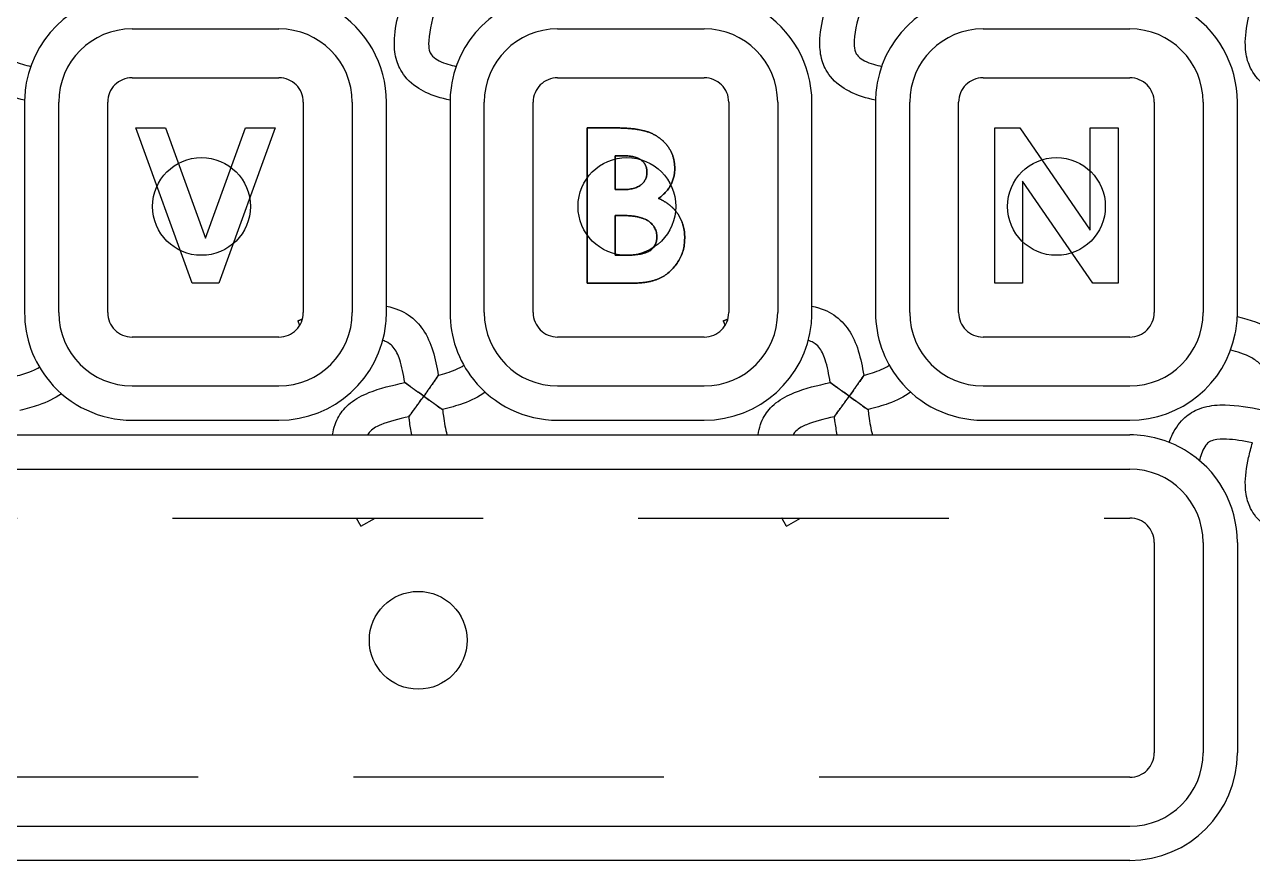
# Model space of a CAD drawing. Header units: millimetres. Extents: x -16.1 to 69.6, y -64.8 to -18.6.
# Drawn here: x 18.69 to 43.8, y -64.77 to -47.69 of the extents above; entities that cross this region are included whole.
import ezdxf

# ---------------------------------------------------------------- set-up
doc = ezdxf.new("R2010")
doc.units = ezdxf.units.MM
doc.linetypes.add('HIDDEN', pattern=[9.525, 6.35, -3.175])
doc.layers.get('0').update_dxf_attribs({"color": 137, "lineweight": 70, "true_color": 0x408080})
doc.layers.add('Hidden', color=254, linetype='HIDDEN', lineweight=70, true_color=0xd9d9d9)

msp = doc.modelspace()

# ---------------------------------------------------------------- linework, layer by layer
at = {"color": 254, "lineweight": -3, "true_color": 0xd9d9d9}
for p, q in [((20.889, -47.774), (23.889, -47.774)), ((29.589, -47.774), (32.589, -47.774)), ((38.289, -47.774), (41.289, -47.774)), ((18.689, -49.274), (18.689, -53.574)), ((19.389, -53.574), (19.389, -49.274)), ((25.389, -49.274), (25.389, -53.574)), ((26.089, -53.574), (26.089, -49.274)), ((27.389, -49.274), (27.389, -53.574)), ((28.089, -53.574), (28.089, -49.274)), ((34.089, -49.274), (34.089, -53.574)), ((34.789, -53.574), (34.789, -49.274)), ((36.089, -49.274), (36.089, -53.574)), ((36.789, -53.574), (36.789, -49.274)), ((42.789, -49.274), (42.789, -53.574)), ((43.489, -53.574), (43.489, -49.274)), ((20.965, -49.799), (21.573, -49.799)), ((22.114, -52.974), (20.965, -49.799)), ((20.965, -49.799), (21.573, -49.799)), ((22.114, -52.974), (20.965, -49.799)), ((21.573, -49.799), (22.389, -52.054)), ((21.573, -49.799), (22.389, -52.054)), ((22.389, -52.054), (23.207, -49.799)), ((22.389, -52.054), (23.207, -49.799)), ((23.814, -49.799), (22.663, -52.974)), ((23.814, -49.799), (22.663, -52.974)), ((23.207, -49.799), (23.814, -49.799)), ((23.207, -49.799), (23.814, -49.799)), ((30.194, -49.799), (30.194, -52.974)), ((30.703, -49.799), (30.194, -49.799)), ((30.194, -49.799), (30.703, -49.799)), ((30.194, -52.974), (30.194, -49.799)), ((38.527, -49.799), (39.041, -49.799)), ((38.527, -52.974), (38.527, -49.799)), ((38.527, -49.799), (39.041, -49.799)), ((38.527, -52.974), (38.527, -49.799)), ((39.041, -49.799), (40.481, -51.888)), ((39.041, -49.799), (40.481, -51.888)), ((40.481, -49.799), (41.051, -49.799)), ((40.481, -51.888), (40.481, -49.799)), ((40.481, -51.888), (40.481, -49.799)), ((40.481, -49.799), (41.051, -49.799)), ((41.051, -49.799), (41.051, -52.974)), ((41.051, -49.799), (41.051, -52.974)), ((30.764, -51.061), (30.764, -50.369)), ((30.764, -50.369), (30.942, -50.369)), ((30.764, -50.369), (30.764, -51.061)), ((30.942, -50.369), (30.764, -50.369)), ((39.097, -50.891), (39.097, -52.974)), ((40.534, -52.974), (39.097, -50.891)), ((39.097, -50.891), (39.097, -52.974)), ((40.534, -52.974), (39.097, -50.891)), ((30.915, -51.061), (30.764, -51.061)), ((30.764, -51.061), (30.915, -51.061)), ((30.764, -52.404), (30.764, -51.59)), ((30.764, -51.59), (30.9, -51.59)), ((30.764, -51.59), (30.764, -52.404)), ((30.9, -51.59), (30.764, -51.59)), ((30.928, -52.404), (30.764, -52.404)), ((30.764, -52.404), (30.928, -52.404)), ((22.663, -52.974), (22.114, -52.974)), ((22.663, -52.974), (22.114, -52.974)), ((30.194, -52.974), (31.087, -52.974)), ((31.087, -52.974), (30.194, -52.974)), ((39.097, -52.974), (38.527, -52.974)), ((39.097, -52.974), (38.527, -52.974)), ((41.051, -52.974), (40.534, -52.974)), ((41.051, -52.974), (40.534, -52.974)), ((20.889, -55.074), (23.889, -55.074)), ((29.589, -55.074), (32.589, -55.074)), ((38.289, -55.074), (41.289, -55.074)), ((20.889, -55.774), (23.889, -55.774)), ((29.589, -55.774), (32.589, -55.774)), ((38.289, -55.774), (41.289, -55.774)), ((18.319, -56.074), (25.342, -56.074)), ((25.342, -56.074), (26.965, -56.074)), ((26.965, -56.074), (34.042, -56.074)), ((34.042, -56.074), (35.665, -56.074)), ((35.665, -56.074), (41.289, -56.074)), ((12.189, -56.774), (41.289, -56.774)), ((42.789, -58.274), (42.789, -62.574)), ((43.489, -58.274), (43.489, -62.574)), ((12.189, -64.074), (41.289, -64.074)), ((41.289, -64.774), (12.189, -64.774))]:
    msp.add_line(p, q, dxfattribs=at)
for centre, radius, start, end in [((20.889, -49.274), 2.2, 90, 169.6962), ((29.589, -49.274), 2.2, 90, 169.6962), ((38.289, -49.274), 2.2, 90, 169.6962), ((23.889, -49.274), 2.2, 360, 59.3326), ((32.589, -49.274), 2.2, 360, 59.3326), ((41.289, -49.274), 2.2, 360, 59.3326), ((20.889, -49.274), 1.5, 90, 180), ((23.889, -49.274), 1.5, 360, 90), ((29.589, -49.274), 1.5, 90, 180), ((32.589, -49.274), 1.5, 360, 90), ((38.289, -49.274), 1.5, 90, 180), ((41.289, -49.274), 1.5, 360, 90), ((20.889, -49.274), 2.2, 169.6962, 180), ((29.589, -49.274), 2.2, 169.6962, 180), ((38.289, -49.274), 2.2, 169.6962, 180), ((20.889, -53.574), 2.2, 180, 219.6937), ((20.889, -53.574), 1.5, 180, 270), ((23.889, -53.574), 1.5, 270, 360), ((23.889, -53.574), 2.2, 354.1504, 360), ((29.589, -53.574), 2.2, 180, 218.4628), ((29.589, -53.574), 1.5, 180, 270), ((32.589, -53.574), 1.5, 270, 360), ((32.589, -53.574), 2.2, 354.1504, 360), ((38.289, -53.574), 2.2, 180, 218.4628), ((38.289, -53.574), 1.5, 180, 270), ((41.289, -53.574), 1.5, 270, 360), ((41.289, -53.574), 2.2, 348.6735, 360), ((23.889, -53.574), 2.2, 270, 354.1504), ((32.589, -53.574), 2.2, 270, 354.1504), ((41.289, -53.574), 2.2, 270, 348.6735), ((20.889, -53.574), 2.2, 219.6937, 270), ((29.589, -53.574), 2.2, 218.4628, 270), ((38.289, -53.574), 2.2, 218.4628, 270), ((41.289, -58.274), 2.2, 59.3326, 90), ((41.289, -58.274), 2.2, 360, 59.3326), ((41.289, -58.274), 1.5, 360, 90), ((41.289, -62.574), 2.2, 270, 360), ((41.289, -62.574), 1.5, 270, 360)]:
    msp.add_arc(centre, radius, start, end, dxfattribs=at)
for points, knots in [([(18.69, -49.231), (18.502, -49.192), (18.337, -49.14), (18.072, -49.014), (17.928, -48.927), (17.7, -48.675), (17.645, -48.557), (17.571, -48.35), (17.555, -48.227), (17.547, -47.93), (17.574, -47.738), (17.642, -47.439), (17.669, -47.337), (17.697, -47.235)], [0.000002739, 0.000002739, 0.000002739, 0.000002739, 0.000579261, 0.000579261, 0.00107504, 0.00107504, 0.001516362, 0.001516362, 0.002133538, 0.002133538, 0.003101776, 0.003101776, 0.003591376, 0.003591376, 0.003591376, 0.003591376]), ([(18.387, -47.369), (18.311, -47.634), (18.248, -47.892), (18.252, -48.134), (18.257, -48.197), (18.287, -48.271), (18.302, -48.299), (18.371, -48.371), (18.422, -48.403), (18.58, -48.485), (18.715, -48.521), (18.815, -48.542)], [0.000314466, 0.000314466, 0.000314466, 0.000314466, 0.001136934, 0.001136934, 0.001344298, 0.001344298, 0.001436388, 0.001436388, 0.001557454, 0.001557454, 0.001859731, 0.001859731, 0.001859731, 0.001859731]), ([(27.39, -49.231), (27.202, -49.192), (27.037, -49.14), (26.772, -49.014), (26.628, -48.927), (26.4, -48.675), (26.345, -48.557), (26.271, -48.35), (26.255, -48.227), (26.247, -47.93), (26.274, -47.738), (26.342, -47.439), (26.369, -47.337), (26.397, -47.235)], [0.000002738, 0.000002738, 0.000002738, 0.000002738, 0.000579261, 0.000579261, 0.00107504, 0.00107504, 0.001516362, 0.001516362, 0.002133538, 0.002133538, 0.003101776, 0.003101776, 0.003591376, 0.003591376, 0.003591376, 0.003591376]), ([(27.087, -47.369), (27.011, -47.634), (26.948, -47.892), (26.952, -48.134), (26.957, -48.197), (26.987, -48.271), (27.002, -48.299), (27.071, -48.371), (27.122, -48.403), (27.28, -48.485), (27.415, -48.521), (27.515, -48.542)], [0.000314466, 0.000314466, 0.000314466, 0.000314466, 0.001136934, 0.001136934, 0.001344298, 0.001344298, 0.001436388, 0.001436388, 0.001557454, 0.001557454, 0.001859731, 0.001859731, 0.001859731, 0.001859731]), ([(36.09, -49.231), (35.902, -49.192), (35.737, -49.14), (35.472, -49.014), (35.328, -48.927), (35.1, -48.675), (35.045, -48.557), (34.971, -48.35), (34.955, -48.227), (34.947, -47.93), (34.974, -47.738), (35.042, -47.439), (35.069, -47.337), (35.097, -47.235)], [0.000002738, 0.000002738, 0.000002738, 0.000002738, 0.000579261, 0.000579261, 0.00107504, 0.00107504, 0.001516362, 0.001516362, 0.002133538, 0.002133538, 0.003101776, 0.003101776, 0.003591376, 0.003591376, 0.003591376, 0.003591376]), ([(35.787, -47.369), (35.711, -47.634), (35.648, -47.892), (35.652, -48.134), (35.657, -48.197), (35.687, -48.271), (35.702, -48.299), (35.771, -48.371), (35.822, -48.403), (35.98, -48.485), (36.115, -48.521), (36.215, -48.542)], [0.000314466, 0.000314466, 0.000314466, 0.000314466, 0.001136934, 0.001136934, 0.001344298, 0.001344298, 0.001436388, 0.001436388, 0.001557454, 0.001557454, 0.001859733, 0.001859733, 0.001859733, 0.001859733]), ([(44.79, -49.231), (44.602, -49.192), (44.437, -49.14), (44.172, -49.014), (44.028, -48.927), (43.8, -48.675), (43.745, -48.557), (43.671, -48.35), (43.655, -48.227), (43.647, -47.93), (43.674, -47.738), (43.742, -47.439), (43.769, -47.337), (43.797, -47.235)], [0.00000274, 0.00000274, 0.00000274, 0.00000274, 0.000579261, 0.000579261, 0.00107504, 0.00107504, 0.001516362, 0.001516362, 0.002133538, 0.002133538, 0.003101776, 0.003101776, 0.003591375, 0.003591375, 0.003591375, 0.003591375]), ([(31.35, -49.856), (31.332, -49.851), (31.293, -49.841), (31.231, -49.83), (31.161, -49.821), (31.084, -49.812), (30.999, -49.807), (30.907, -49.802), (30.807, -49.799), (30.738, -49.799), (30.703, -49.799)], [-1, -1, -1, -1, -0.913585, -0.816322, -0.707952, -0.589158, -0.45806, -0.317329, -0.163996, 0, 0, 0, 0]), ([(30.703, -49.799), (30.738, -49.799), (30.807, -49.799), (30.907, -49.802), (30.999, -49.807), (31.084, -49.812), (31.161, -49.821), (31.231, -49.83), (31.293, -49.841), (31.332, -49.851), (31.35, -49.856)], [0, 0, 0, 0, 0.163996, 0.317329, 0.45806, 0.589158, 0.707952, 0.816322, 0.913585, 1, 1, 1, 1]), ([(31.985, -50.627), (31.984, -50.604), (31.984, -50.558), (31.975, -50.491), (31.962, -50.427), (31.943, -50.364), (31.919, -50.304), (31.889, -50.247), (31.854, -50.191), (31.814, -50.139), (31.769, -50.089), (31.72, -50.043), (31.668, -50.001), (31.612, -49.963), (31.552, -49.93), (31.488, -49.901), (31.421, -49.875), (31.374, -49.862), (31.35, -49.856)], [-1, -1, -1, -1, -0.9357765, -0.8734793, -0.8127376, -0.7525607, -0.692861, -0.6330772, -0.5724726, -0.5111175, -0.4494075, -0.3873361, -0.325357, -0.2629737, -0.1997211, -0.1349091, -0.0687498, 0, 0, 0, 0]), ([(31.35, -49.856), (31.374, -49.862), (31.421, -49.875), (31.488, -49.901), (31.552, -49.93), (31.612, -49.963), (31.668, -50.001), (31.72, -50.043), (31.769, -50.089), (31.814, -50.139), (31.854, -50.191), (31.889, -50.247), (31.919, -50.304), (31.943, -50.364), (31.962, -50.427), (31.975, -50.491), (31.984, -50.558), (31.984, -50.604), (31.985, -50.627)], [0, 0, 0, 0, 0.0687498, 0.1349091, 0.1997211, 0.2629737, 0.325357, 0.3873361, 0.4494075, 0.5111175, 0.5724726, 0.6330772, 0.692861, 0.7525607, 0.8127376, 0.8734793, 0.9357765, 1, 1, 1, 1]), ([(30.942, -50.369), (30.962, -50.369), (30.999, -50.369), (31.053, -50.374), (31.104, -50.381), (31.15, -50.39), (31.193, -50.403), (31.231, -50.419), (31.267, -50.437), (31.308, -50.465), (31.351, -50.505), (31.388, -50.564), (31.412, -50.631), (31.414, -50.679), (31.415, -50.703)], [-1, -1, -1, -1, -0.9114938, -0.8285633, -0.7510058, -0.6785404, -0.6105516, -0.5473482, -0.4868895, -0.4294461, -0.3207764, -0.2171892, -0.1123319, 0, 0, 0, 0]), ([(31.415, -50.703), (31.414, -50.679), (31.412, -50.631), (31.388, -50.564), (31.351, -50.505), (31.308, -50.465), (31.267, -50.437), (31.231, -50.419), (31.193, -50.403), (31.15, -50.39), (31.104, -50.381), (31.053, -50.374), (30.999, -50.369), (30.962, -50.369), (30.942, -50.369)], [0, 0, 0, 0, 0.1123319, 0.2171892, 0.3207764, 0.4294461, 0.4868895, 0.5473482, 0.6105516, 0.6785404, 0.7510058, 0.8285633, 0.9114938, 1, 1, 1, 1]), ([(31.415, -50.703), (31.414, -50.73), (31.411, -50.78), (31.387, -50.853), (31.347, -50.915), (31.302, -50.959), (31.259, -50.988), (31.222, -51.008), (31.18, -51.024), (31.135, -51.038), (31.086, -51.048), (31.033, -51.056), (30.975, -51.06), (30.936, -51.061), (30.915, -51.061)], [-1, -1, -1, -1, -0.8869176, -0.7810117, -0.676936, -0.5688662, -0.5122677, -0.4520914, -0.3880331, -0.3211612, -0.2481138, -0.1713771, -0.0887762, 0, 0, 0, 0]), ([(30.915, -51.061), (30.936, -51.061), (30.975, -51.06), (31.033, -51.056), (31.086, -51.048), (31.135, -51.038), (31.18, -51.024), (31.222, -51.008), (31.259, -50.988), (31.302, -50.959), (31.347, -50.915), (31.387, -50.853), (31.411, -50.78), (31.414, -50.73), (31.415, -50.703)], [0, 0, 0, 0, 0.0887762, 0.1713771, 0.2481138, 0.3211612, 0.3880331, 0.4520914, 0.5122677, 0.5688662, 0.676936, 0.7810117, 0.8869176, 1, 1, 1, 1]), ([(31.655, -51.239), (31.683, -51.217), (31.736, -51.175), (31.805, -51.106), (31.863, -51.035), (31.909, -50.96), (31.942, -50.882), (31.968, -50.801), (31.982, -50.715), (31.984, -50.657), (31.985, -50.627)], [-1, -1, -1, -1, -0.854465, -0.720202, -0.593898, -0.47555, -0.359427, -0.242641, -0.12327, 0, 0, 0, 0]), ([(31.985, -50.627), (31.984, -50.657), (31.982, -50.715), (31.968, -50.801), (31.942, -50.882), (31.909, -50.96), (31.863, -51.035), (31.805, -51.106), (31.736, -51.175), (31.683, -51.217), (31.655, -51.239)], [0, 0, 0, 0, 0.12327, 0.242641, 0.359427, 0.47555, 0.593898, 0.720202, 0.854465, 1, 1, 1, 1]), ([(32.188, -52.055), (32.188, -52.032), (32.188, -51.988), (32.181, -51.922), (32.171, -51.859), (32.157, -51.798), (32.139, -51.739), (32.117, -51.682), (32.09, -51.628), (32.06, -51.576), (32.026, -51.526), (31.987, -51.478), (31.943, -51.433), (31.895, -51.389), (31.842, -51.349), (31.784, -51.31), (31.722, -51.273), (31.678, -51.25), (31.655, -51.239)], [-1, -1, -1, -1, -0.934265, -0.870715, -0.809225, -0.748743, -0.689505, -0.630776, -0.572822, -0.515313, -0.457054, -0.397686, -0.336886, -0.274716, -0.209491, -0.142723, -0.072791, 0, 0, 0, 0]), ([(31.655, -51.239), (31.678, -51.25), (31.722, -51.273), (31.784, -51.31), (31.842, -51.349), (31.895, -51.389), (31.943, -51.433), (31.987, -51.478), (32.026, -51.526), (32.06, -51.576), (32.09, -51.628), (32.117, -51.682), (32.139, -51.739), (32.157, -51.798), (32.171, -51.859), (32.181, -51.922), (32.188, -51.988), (32.188, -52.032), (32.188, -52.055)], [0, 0, 0, 0, 0.072791, 0.142723, 0.209491, 0.274716, 0.336886, 0.397686, 0.457054, 0.515313, 0.572822, 0.630776, 0.689505, 0.748743, 0.809225, 0.870715, 0.934265, 1, 1, 1, 1]), ([(30.9, -51.59), (30.931, -51.59), (30.991, -51.591), (31.077, -51.597), (31.157, -51.605), (31.229, -51.619), (31.295, -51.635), (31.354, -51.655), (31.406, -51.679), (31.452, -51.707), (31.491, -51.739), (31.525, -51.773), (31.554, -51.809), (31.578, -51.848), (31.596, -51.891), (31.609, -51.935), (31.617, -51.983), (31.618, -52.016), (31.618, -52.033)], [-1, -1, -1, -1, -0.9024759, -0.811452, -0.727451, -0.6500371, -0.5790927, -0.5140416, -0.4542902, -0.3985072, -0.3462538, -0.2957231, -0.2472236, -0.1995776, -0.1516981, -0.1028915, -0.0528263, 0, 0, 0, 0]), ([(31.618, -52.033), (31.618, -52.016), (31.617, -51.983), (31.609, -51.935), (31.596, -51.891), (31.578, -51.848), (31.554, -51.809), (31.525, -51.773), (31.491, -51.739), (31.452, -51.707), (31.406, -51.679), (31.354, -51.655), (31.295, -51.635), (31.229, -51.619), (31.157, -51.605), (31.077, -51.597), (30.991, -51.591), (30.931, -51.59), (30.9, -51.59)], [0, 0, 0, 0, 0.0528263, 0.1028915, 0.1516981, 0.1995776, 0.2472236, 0.2957231, 0.3462538, 0.3985072, 0.4542902, 0.5140416, 0.5790927, 0.6500371, 0.727451, 0.811452, 0.9024759, 1, 1, 1, 1]), ([(31.618, -52.033), (31.618, -52.047), (31.618, -52.076), (31.61, -52.117), (31.6, -52.157), (31.583, -52.193), (31.564, -52.226), (31.54, -52.258), (31.51, -52.285), (31.476, -52.311), (31.436, -52.334), (31.387, -52.352), (31.331, -52.369), (31.266, -52.382), (31.193, -52.391), (31.112, -52.399), (31.023, -52.404), (30.96, -52.404), (30.928, -52.404)], [-1, -1, -1, -1, -0.950545, -0.903339, -0.857994, -0.81408, -0.770113, -0.726275, -0.681186, -0.634208, -0.583227, -0.524719, -0.459013, -0.385143, -0.302002, -0.210657, -0.109567, 0, 0, 0, 0]), ([(30.928, -52.404), (30.96, -52.404), (31.023, -52.404), (31.112, -52.399), (31.193, -52.391), (31.266, -52.382), (31.331, -52.369), (31.387, -52.352), (31.436, -52.334), (31.476, -52.311), (31.51, -52.285), (31.54, -52.258), (31.564, -52.226), (31.583, -52.193), (31.6, -52.157), (31.61, -52.117), (31.618, -52.076), (31.618, -52.047), (31.618, -52.033)], [0, 0, 0, 0, 0.109567, 0.210657, 0.302002, 0.385143, 0.459013, 0.524719, 0.583227, 0.634208, 0.681186, 0.726275, 0.770113, 0.81408, 0.857994, 0.903339, 0.950545, 1, 1, 1, 1]), ([(31.087, -52.974), (31.118, -52.974), (31.179, -52.973), (31.268, -52.968), (31.351, -52.96), (31.429, -52.947), (31.503, -52.933), (31.571, -52.914), (31.634, -52.893), (31.71, -52.858), (31.798, -52.807), (31.893, -52.732), (31.978, -52.643), (32.052, -52.541), (32.112, -52.429), (32.157, -52.31), (32.183, -52.184), (32.187, -52.098), (32.188, -52.055)], [-1, -1, -1, -1, -0.941898, -0.88725, -0.835579, -0.786729, -0.740697, -0.69708, -0.656365, -0.617708, -0.542781, -0.468731, -0.393222, -0.315105, -0.236258, -0.158391, -0.080259, 0, 0, 0, 0]), ([(32.188, -52.055), (32.187, -52.098), (32.183, -52.184), (32.157, -52.31), (32.112, -52.429), (32.052, -52.541), (31.978, -52.643), (31.893, -52.732), (31.798, -52.807), (31.71, -52.858), (31.634, -52.893), (31.571, -52.914), (31.503, -52.933), (31.429, -52.947), (31.351, -52.96), (31.268, -52.968), (31.179, -52.973), (31.118, -52.974), (31.087, -52.974)], [0, 0, 0, 0, 0.080259, 0.158391, 0.236258, 0.315105, 0.393222, 0.468731, 0.542781, 0.617708, 0.656365, 0.69708, 0.740697, 0.786729, 0.835579, 0.88725, 0.941898, 1, 1, 1, 1]), ([(26.089, -53.441), (26.275, -53.48), (26.419, -53.546), (26.664, -53.708), (26.761, -53.813), (26.925, -54.055), (26.989, -54.202), (27.086, -54.513), (27.121, -54.682), (27.148, -54.857)], [0.00000065, 0.00000065, 0.00000065, 0.00000065, 0.000570675, 0.000570675, 0.001215446, 0.001215446, 0.001969311, 0.001969311, 0.002742234, 0.002742234, 0.002742234, 0.002742234]), ([(34.789, -53.441), (34.975, -53.48), (35.119, -53.546), (35.364, -53.708), (35.461, -53.813), (35.625, -54.055), (35.689, -54.202), (35.786, -54.513), (35.821, -54.682), (35.848, -54.857)], [0.000000648, 0.000000648, 0.000000648, 0.000000648, 0.000570675, 0.000570675, 0.001215446, 0.001215446, 0.001969311, 0.001969311, 0.002742234, 0.002742234, 0.002742234, 0.002742234]), ([(43.488, -53.656), (43.753, -53.717), (43.981, -53.803), (44.343, -54.02), (44.464, -54.134), (44.659, -54.39), (44.712, -54.528), (44.779, -54.782), (44.788, -54.932), (44.772, -55.275), (44.733, -55.481), (44.68, -55.69)], [0.000002829, 0.000002829, 0.000002829, 0.000002829, 0.000819456, 0.000819456, 0.001568226, 0.001568226, 0.002499015, 0.002499015, 0.003742134, 0.003742134, 0.005425654, 0.005425654, 0.005425654, 0.005425654]), ([(26.463, -55.006), (26.438, -54.835), (26.406, -54.674), (26.328, -54.441), (26.286, -54.348), (26.204, -54.25), (26.17, -54.217), (26.084, -54.168), (26.048, -54.154), (26.014, -54.144)], [0.000328971, 0.000328971, 0.000328971, 0.000328971, 0.000868434, 0.000868434, 0.001257374, 0.001257374, 0.001428193, 0.001428193, 0.001540332, 0.001540332, 0.001540332, 0.001540332]), ([(35.163, -55.006), (35.138, -54.835), (35.106, -54.674), (35.028, -54.441), (34.986, -54.348), (34.904, -54.25), (34.87, -54.217), (34.784, -54.168), (34.748, -54.154), (34.714, -54.144)], [0.000328971, 0.000328971, 0.000328971, 0.000328971, 0.000868434, 0.000868434, 0.001257374, 0.001257374, 0.001428193, 0.001428193, 0.00154033, 0.00154033, 0.00154033, 0.00154033]), ([(43.991, -55.56), (44.044, -55.356), (44.082, -55.162), (44.084, -54.9), (44.071, -54.828), (44.037, -54.738), (44.015, -54.693), (43.917, -54.586), (43.85, -54.538), (43.641, -54.423), (43.477, -54.373), (43.351, -54.343)], [0.000327031, 0.000327031, 0.000327031, 0.000327031, 0.000976371, 0.000976371, 0.001368265, 0.001368265, 0.001620602, 0.001620602, 0.001917694, 0.001917694, 0.002526458, 0.002526458, 0.002526458, 0.002526458]), ([(18.507, -54.875), (18.565, -54.86), (18.621, -54.844), (18.786, -54.792), (18.9, -54.748), (18.995, -54.692)], [0.0003894803, 0.0003894803, 0.0003894803, 0.0003894803, 0.0005791252, 0.0005791252, 0.0009710723, 0.0009710723, 0.0009710723, 0.0009710723]), ([(27.143, -54.858), (27.206, -54.842), (27.267, -54.825), (27.447, -54.767), (27.574, -54.717), (27.672, -54.651)], [0.0003830658, 0.0003830658, 0.0003830658, 0.0003830658, 0.0005902088, 0.0005902088, 0.0010203011, 0.0010203011, 0.0010203011, 0.0010203011]), ([(35.843, -54.858), (35.906, -54.842), (35.967, -54.825), (36.147, -54.767), (36.274, -54.717), (36.372, -54.651)], [0.0003830673, 0.0003830673, 0.0003830673, 0.0003830673, 0.0005900606, 0.0005900606, 0.0010203309, 0.0010203309, 0.0010203309, 0.0010203309]), ([(27.148, -54.857), (27.121, -54.898), (27.08, -54.96), (27.024, -55.042), (26.981, -55.102), (26.924, -55.183), (26.881, -55.243), (26.852, -55.284)], [0.0007914947, 0.0007914947, 0.0007914947, 0.0007914947, 0.0010182635, 0.0011316479, 0.0012450324, 0.0013584168, 0.0015851857, 0.0015851857, 0.0015851857, 0.0015851857]), ([(35.848, -54.857), (35.821, -54.898), (35.78, -54.96), (35.724, -55.042), (35.681, -55.102), (35.624, -55.183), (35.581, -55.243), (35.552, -55.284)], [0.0007914947, 0.0007914947, 0.0007914947, 0.0007914947, 0.0010182635, 0.0011316479, 0.0012450324, 0.0013584168, 0.0015851857, 0.0015851857, 0.0015851857, 0.0015851857]), ([(19.445, -55.234), (19.306, -55.331), (19.146, -55.405), (18.854, -55.507), (18.726, -55.543), (18.594, -55.575)], [0.0000025101, 0.0000025101, 0.0000025101, 0.0000025101, 0.0005116889, 0.0005116889, 0.0008737642, 0.0008737642, 0.0008737642, 0.0008737642]), ([(24.987, -56.074), (25.009, -55.921), (25.056, -55.797), (25.17, -55.602), (25.246, -55.509), (25.465, -55.334), (25.593, -55.266), (25.952, -55.12), (26.206, -55.06), (26.463, -55.006)], [0.000000532, 0.000000532, 0.000000532, 0.000000532, 0.000464449, 0.000464449, 0.000895363, 0.000895363, 0.001336625, 0.001336625, 0.002058164, 0.002058164, 0.002058164, 0.002058164]), ([(26.852, -55.284), (26.815, -55.257), (26.759, -55.217), (26.686, -55.164), (26.63, -55.124), (26.556, -55.071), (26.5, -55.032), (26.463, -55.006)], [-0.0000034663, -0.0000034663, -0.0000034663, -0.0000034663, 0.0002105346, 0.000317535, 0.0004245354, 0.0005315359, 0.0007455367, 0.0007455367, 0.0007455367, 0.0007455367]), ([(28.108, -55.201), (27.974, -55.298), (27.82, -55.373), (27.523, -55.481), (27.382, -55.521), (27.236, -55.557)], [0.0000028578, 0.0000028578, 0.0000028578, 0.0000028578, 0.0005001482, 0.0005001482, 0.0009058478, 0.0009058478, 0.0009058478, 0.0009058478]), ([(33.687, -56.074), (33.709, -55.921), (33.756, -55.797), (33.87, -55.602), (33.946, -55.509), (34.165, -55.334), (34.294, -55.266), (34.652, -55.12), (34.906, -55.06), (35.163, -55.006)], [0.000000152, 0.000000152, 0.000000152, 0.000000152, 0.000464296, 0.000464296, 0.000894565, 0.000894565, 0.001334987, 0.001334987, 0.0020545, 0.0020545, 0.0020545, 0.0020545]), ([(35.552, -55.284), (35.515, -55.257), (35.459, -55.217), (35.386, -55.164), (35.33, -55.124), (35.256, -55.071), (35.2, -55.032), (35.163, -55.006)], [-0.0000034663, -0.0000034663, -0.0000034663, -0.0000034663, 0.0002105346, 0.000317535, 0.0004245354, 0.0005315359, 0.0007455367, 0.0007455367, 0.0007455367, 0.0007455367]), ([(36.808, -55.201), (36.674, -55.298), (36.52, -55.373), (36.223, -55.481), (36.081, -55.521), (35.936, -55.557)], [0.0000025006, 0.0000025006, 0.0000025006, 0.0000025006, 0.0005003145, 0.0005003145, 0.0009054578, 0.0009054578, 0.0009054578, 0.0009054578]), ([(26.549, -55.704), (26.577, -55.663), (26.62, -55.603), (26.678, -55.523), (26.721, -55.463), (26.779, -55.384), (26.823, -55.324), (26.852, -55.284)], [0.0007893728, 0.0007893728, 0.0007893728, 0.0007893728, 0.0010155213, 0.0011285956, 0.0012416698, 0.0013547441, 0.0015808926, 0.0015808926, 0.0015808926, 0.0015808926]), ([(26.852, -55.284), (26.888, -55.31), (26.943, -55.349), (27.016, -55.402), (27.07, -55.441), (27.144, -55.493), (27.199, -55.531), (27.236, -55.557)], [-0.0000034661, -0.0000034661, -0.0000034661, -0.0000034661, 0.0002097471, 0.0003163537, 0.0004229602, 0.0005295668, 0.00074278, 0.00074278, 0.00074278, 0.00074278]), ([(35.249, -55.704), (35.277, -55.663), (35.32, -55.603), (35.378, -55.523), (35.421, -55.463), (35.479, -55.384), (35.523, -55.324), (35.552, -55.284)], [0.0007893728, 0.0007893728, 0.0007893728, 0.0007893728, 0.0010155213, 0.0011285956, 0.0012416698, 0.0013547441, 0.0015808926, 0.0015808926, 0.0015808926, 0.0015808926]), ([(35.552, -55.284), (35.588, -55.31), (35.643, -55.349), (35.716, -55.402), (35.77, -55.441), (35.844, -55.493), (35.899, -55.531), (35.936, -55.557)], [-0.0000034661, -0.0000034661, -0.0000034661, -0.0000034661, 0.0002097471, 0.0003163537, 0.0004229602, 0.0005295668, 0.00074278, 0.00074278, 0.00074278, 0.00074278]), ([(42.094, -56.226), (42.126, -56.134), (42.167, -56.045), (42.298, -55.83), (42.39, -55.735), (42.57, -55.602), (42.676, -55.546), (42.949, -55.471), (43.094, -55.459), (43.481, -55.466), (43.735, -55.509), (43.991, -55.56)], [0.000236584, 0.000236584, 0.000236584, 0.000236584, 0.000528899, 0.000528899, 0.000990963, 0.000990963, 0.001412118, 0.001412118, 0.001840691, 0.001840691, 0.002531892, 0.002531892, 0.002531892, 0.002531892]), ([(26.549, -55.704), (26.334, -55.75), (26.133, -55.8), (25.914, -55.892), (25.82, -55.937), (25.741, -56.016), (25.724, -56.038), (25.709, -56.07), (25.708, -56.072), (25.707, -56.074)], [0.000385972, 0.000385972, 0.000385972, 0.000385972, 0.001059518, 0.001059518, 0.001323455, 0.001323455, 0.001409506, 0.001409506, 0.001415575, 0.001415575, 0.001415575, 0.001415575]), ([(26.607, -56.074), (26.589, -55.98), (26.573, -55.884), (26.556, -55.759), (26.552, -55.731), (26.549, -55.704)], [0.0001788295, 0.0001788295, 0.0001788295, 0.0001788295, 0.0004567759, 0.0004567759, 0.0005346024, 0.0005346024, 0.0005346024, 0.0005346024]), ([(27.236, -55.557), (27.241, -55.602), (27.247, -55.646), (27.272, -55.824), (27.294, -55.956), (27.325, -56.074)], [0.0003212873, 0.0003212873, 0.0003212873, 0.0003212873, 0.0004613052, 0.0004613052, 0.0008915021, 0.0008915021, 0.0008915021, 0.0008915021]), ([(35.249, -55.704), (35.034, -55.75), (34.833, -55.8), (34.614, -55.892), (34.52, -55.937), (34.441, -56.016), (34.424, -56.038), (34.409, -56.07), (34.408, -56.072), (34.407, -56.074)], [0.000385975, 0.000385975, 0.000385975, 0.000385975, 0.001059372, 0.001059372, 0.00132339, 0.00132339, 0.001409405, 0.001409405, 0.001415524, 0.001415524, 0.001415524, 0.001415524]), ([(35.307, -56.074), (35.289, -55.98), (35.273, -55.884), (35.256, -55.759), (35.252, -55.731), (35.249, -55.704)], [0.0001788298, 0.0001788298, 0.0001788298, 0.0001788298, 0.0004567759, 0.0004567759, 0.0005346024, 0.0005346024, 0.0005346024, 0.0005346024]), ([(35.936, -55.557), (35.941, -55.602), (35.947, -55.646), (35.972, -55.824), (35.994, -55.956), (36.025, -56.074)], [0.000321287, 0.000321287, 0.000321287, 0.000321287, 0.0004613052, 0.0004613052, 0.0008915021, 0.0008915021, 0.0008915021, 0.0008915021]), ([(43.797, -56.235), (43.606, -56.199), (43.425, -56.169), (43.189, -56.159), (43.085, -56.16), (42.949, -56.197), (42.918, -56.214), (42.876, -56.247), (42.849, -56.273), (42.764, -56.407), (42.732, -56.523), (42.716, -56.599)], [0.000387386, 0.000387386, 0.000387386, 0.000387386, 0.000988069, 0.000988069, 0.001280582, 0.001280582, 0.001454996, 0.001454996, 0.001624699, 0.001624699, 0.001965327, 0.001965327, 0.001965327, 0.001965327]), ([(44.79, -58.231), (44.602, -58.192), (44.437, -58.14), (44.172, -58.014), (44.028, -57.927), (43.8, -57.675), (43.745, -57.557), (43.671, -57.35), (43.655, -57.227), (43.647, -56.93), (43.674, -56.738), (43.742, -56.439), (43.769, -56.337), (43.797, -56.235)], [0.00000274, 0.00000274, 0.00000274, 0.00000274, 0.000579261, 0.000579261, 0.00107504, 0.00107504, 0.001516362, 0.001516362, 0.002133538, 0.002133538, 0.003101776, 0.003101776, 0.003591376, 0.003591376, 0.003591376, 0.003591376])]:
    msp.add_open_spline(points, degree=3, knots=knots, dxfattribs=at)
at = {"layer": 'Hidden', "lineweight": -3}
for p, q in [((20.889, -48.774), (23.889, -48.774)), ((29.589, -48.774), (32.589, -48.774)), ((38.289, -48.774), (41.289, -48.774)), ((20.389, -53.574), (20.389, -49.274)), ((24.389, -49.274), (24.389, -53.574)), ((29.089, -53.574), (29.089, -49.274)), ((33.089, -49.274), (33.089, -53.574)), ((37.789, -53.574), (37.789, -49.274)), ((41.789, -49.274), (41.789, -53.574)), ((24.276, -53.742), (24.314, -53.837)), ((32.976, -53.742), (33.014, -53.837)), ((23.889, -54.074), (20.889, -54.074)), ((32.589, -54.074), (29.589, -54.074)), ((41.289, -54.074), (38.289, -54.074)), ((12.189, -57.774), (41.289, -57.774)), ((25.568, -57.939), (25.856, -57.774)), ((34.268, -57.939), (34.556, -57.774)), ((41.789, -58.274), (41.789, -62.574)), ((41.289, -63.074), (12.189, -63.074))]:
    msp.add_line(p, q, dxfattribs=at)
for centre in [(22.306, -51.404), (31.006, -51.404), (39.789, -51.404), (26.739, -60.274)]:
    msp.add_circle(centre, 1, dxfattribs=at)
for centre, start, end in [((20.889, -49.274), 90, 180), ((23.889, -49.274), 360, 90), ((29.589, -49.274), 90, 180), ((32.589, -49.274), 360, 90), ((38.289, -49.274), 90, 180), ((41.289, -49.274), 360, 90), ((20.889, -53.574), 180, 270), ((23.889, -53.574), 270, 360), ((29.589, -53.574), 180, 270), ((32.589, -53.574), 270, 360), ((38.289, -53.574), 180, 270), ((41.289, -53.574), 270, 360), ((41.289, -58.274), 360, 90), ((41.289, -62.574), 270, 360)]:
    msp.add_arc(centre, 0.5, start, end, dxfattribs=at)
for points, knots in [([(24.276, -53.742), (24.294, -53.735), (24.311, -53.728), (24.343, -53.716), (24.358, -53.71), (24.372, -53.705)], [0, 0, 0, 0, 0.0000563918, 0.0000563918, 0.0001025549, 0.0001025549, 0.0001025549, 0.0001025549]), ([(32.976, -53.742), (32.994, -53.735), (33.011, -53.728), (33.043, -53.716), (33.058, -53.71), (33.072, -53.705)], [0, 0, 0, 0, 0.0000563918, 0.0000563918, 0.0001025532, 0.0001025532, 0.0001025532, 0.0001025532]), ([(26.852, -55.284), (26.881, -55.243), (26.924, -55.183), (26.981, -55.102), (27.024, -55.042), (27.08, -54.96), (27.121, -54.898), (27.148, -54.857)], [-0.0000037377, -0.0000037377, -0.0000037377, -0.0000037377, 0.0002234716, 0.0003370762, 0.0004506808, 0.0005642854, 0.0007914947, 0.0007914947, 0.0007914947, 0.0007914947]), ([(35.552, -55.284), (35.581, -55.243), (35.624, -55.183), (35.681, -55.102), (35.724, -55.042), (35.78, -54.96), (35.821, -54.898), (35.848, -54.857)], [-0.0000037377, -0.0000037377, -0.0000037377, -0.0000037377, 0.0002234716, 0.0003370762, 0.0004506808, 0.0005642854, 0.0007914947, 0.0007914947, 0.0007914947, 0.0007914947]), ([(26.463, -55.006), (26.5, -55.032), (26.556, -55.071), (26.63, -55.124), (26.686, -55.164), (26.759, -55.217), (26.815, -55.257), (26.852, -55.284)], [0.0007455367, 0.0007455367, 0.0007455367, 0.0007455367, 0.0009616838, 0.0010697573, 0.0011778308, 0.0012859044, 0.0015020514, 0.0015020514, 0.0015020514, 0.0015020514]), ([(35.163, -55.006), (35.2, -55.032), (35.256, -55.071), (35.33, -55.124), (35.386, -55.164), (35.459, -55.217), (35.515, -55.257), (35.552, -55.284)], [0.0007455367, 0.0007455367, 0.0007455367, 0.0007455367, 0.0009616838, 0.0010697573, 0.0011778308, 0.0012859044, 0.0015020514, 0.0015020514, 0.0015020514, 0.0015020514]), ([(26.852, -55.284), (26.823, -55.324), (26.779, -55.383), (26.721, -55.463), (26.678, -55.523), (26.62, -55.603), (26.577, -55.663), (26.549, -55.704)], [-0.0000037376, -0.0000037376, -0.0000037376, -0.0000037376, 0.0002228653, 0.0003361668, 0.0004494683, 0.0005627698, 0.0007893728, 0.0007893728, 0.0007893728, 0.0007893728]), ([(27.236, -55.557), (27.199, -55.531), (27.144, -55.493), (27.07, -55.441), (27.016, -55.402), (26.943, -55.349), (26.888, -55.31), (26.852, -55.284)], [0.00074278, 0.00074278, 0.00074278, 0.00074278, 0.0009560681, 0.0010627122, 0.0011693563, 0.0012760004, 0.0014892886, 0.0014892886, 0.0014892886, 0.0014892886]), ([(35.552, -55.284), (35.523, -55.324), (35.479, -55.383), (35.421, -55.463), (35.378, -55.523), (35.32, -55.603), (35.277, -55.663), (35.249, -55.704)], [-0.0000037376, -0.0000037376, -0.0000037376, -0.0000037376, 0.0002228653, 0.0003361668, 0.0004494683, 0.0005627698, 0.0007893728, 0.0007893728, 0.0007893728, 0.0007893728]), ([(35.936, -55.557), (35.899, -55.531), (35.844, -55.493), (35.77, -55.441), (35.716, -55.402), (35.643, -55.349), (35.588, -55.31), (35.552, -55.284)], [0.00074278, 0.00074278, 0.00074278, 0.00074278, 0.0009560681, 0.0010627122, 0.0011693563, 0.0012760004, 0.0014892886, 0.0014892886, 0.0014892886, 0.0014892886]), ([(25.568, -57.939), (25.552, -57.912), (25.536, -57.884), (25.505, -57.829), (25.49, -57.801), (25.475, -57.774)], [0, 0, 0, 0, 0.0000957133, 0.0000957133, 0.0001895973, 0.0001895973, 0.0001895973, 0.0001895973]), ([(34.268, -57.939), (34.252, -57.912), (34.236, -57.884), (34.205, -57.829), (34.19, -57.801), (34.175, -57.774)], [0, 0, 0, 0, 0.000095901, 0.000095901, 0.0001895879, 0.0001895879, 0.0001895879, 0.0001895879])]:
    msp.add_open_spline(points, degree=3, knots=knots, dxfattribs=at)

doc.saveas('drawing.dxf')
